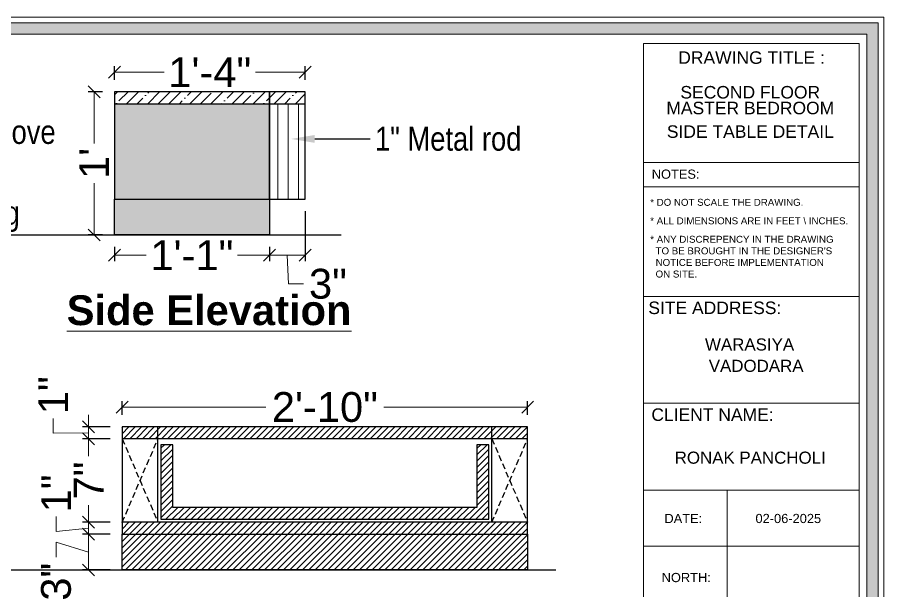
# Model space of a CAD drawing. Header units: millimetres. Extents: x 133760 to 136133, y -184957 to -182282.
# Drawn here: x 134444.1 to 134516.7, y -184524.3 to -184476.3 of the extents above; entities that cross this region are included whole.
import ezdxf
from ezdxf import colors
from ezdxf.entities.mleader import LeaderData, LeaderLine
from ezdxf.enums import TextEntityAlignment as Align
from ezdxf.math import Vec2, Vec3

# ---------------------------------------------------------------- set-up
doc = ezdxf.new("R2010")
doc.units = ezdxf.units.MM
doc.header["$MEASUREMENT"] = 0
doc.header["$PDMODE"] = 35
doc.linetypes.add('00 . GROUND FLOOR$0$DASHED', pattern=[0.75, 0.5, -0.25])
doc.linetypes.add('DASHEDX2', pattern=[1.5, 1, -0.5])
doc.layers.get('Defpoints').update_dxf_attribs({"color": 220})
for name, color, linetype, lineweight in [('DIM.', 250, 'Continuous', 13), ('Dimension', 10, 'DASHEDX2', 20), ('FURNITURE', 32, 'Continuous', 9), ('NAME PLATE', 7, 'Continuous', 25), ('Text', 7, 'Continuous', 15), ('text1', 1, 'Continuous', 15), ('wall', 7, 'Continuous', 30)]:
    doc.layers.add(name, color=color, linetype=linetype, lineweight=lineweight)
doc.styles.add('Arial', font='arial.ttf')
doc.styles.get("Standard").update_dxf_attribs({"font": 'arial.ttf', "height": 6})
doc.styles.add('style4', font='ARIALN.TTF')
doc.dimstyles.new('ISO-25', dxfattribs={"dimtxt": 2.5, "dimasz": 1, "dimexe": 0.5, "dimexo": 1, "dimtad": 0, "dimdec": 0, "dimlunit": 4, "dimtxsty": 'Arial', "dimblk": 'OBLIQUE', "dimcen": 2.5, "dimclrd": 1, "dimclre": 1, "dimclrt": 5, "dimadec": 0, "dimazin": 0, "dimtfac": 1, "dimtdec": 0, "dimtmove": 0, "dimatfit": 3, "dimfxl": 1, "dimtfillclr": 5, "dimlwd": -1, "dimarcsym": 0})
pattern_1 = [(45, (-284.0329, 286.89047), (-0.26516504294, 0.26516504294), [])]

# ---------------------------------------------------------------- blocks, each defined once
blk = doc.blocks.new('_Oblique')
at = {"layer": 'wall', "color": 0, "lineweight": -2}
blk.add_line((-0.5, -0.5), (0.5, 0.5), dxfattribs=at)
blk = doc.blocks.new('*D179')
at = {"layer": 'Defpoints', "color": 0, "transparency": 16777216}
for p in [(134452.226, -184494.516), (134465.226, -184494.516), (134465.226, -184496.212)]:
    blk.add_point(p, dxfattribs=at)
at = {"layer": 'FURNITURE', "color": 1, "lineweight": -2, "transparency": 16777216}
for p, q in [((134452.226, -184495.516), (134452.226, -184496.712)), ((134465.226, -184495.516), (134465.226, -184496.712))]:
    blk.add_line(p, q, dxfattribs=at)
at = {"layer": 'FURNITURE', "color": 1, "transparency": 16777216}
for p, q in [((134452.226, -184496.212), (134454.896, -184496.212)), ((134465.226, -184496.212), (134462.556, -184496.212))]:
    blk.add_line(p, q, dxfattribs=at)
at = {"layer": 'FURNITURE', "color": 1, "transparency": 16777216, "rotation": 180}
blk.add_blockref('_Oblique', (134452.226, -184496.212), dxfattribs=at)
at = {"layer": 'FURNITURE', "color": 1, "transparency": 16777216}
blk.add_blockref('_Oblique', (134465.226, -184496.212), dxfattribs=at)
at = {"layer": 'FURNITURE', "color": 5, "transparency": 16777216, "insert": (134458.726, -184496.212), "char_height": 2.5, "attachment_point": 5, "style": 'Arial'}
blk.add_mtext('1\'-1"', dxfattribs=at)
blk = doc.blocks.new('*D180')
at = {"layer": 'Defpoints', "color": 0, "transparency": 16777216}
for p in [(134468.226, -184491.516), (134465.226, -184494.516), (134468.226, -184496.212)]:
    blk.add_point(p, dxfattribs=at)
at = {"layer": 'FURNITURE', "color": 1, "lineweight": -2, "transparency": 16777216}
for p, q in [((134468.226, -184492.516), (134468.226, -184496.712)), ((134465.226, -184495.516), (134465.226, -184496.712))]:
    blk.add_line(p, q, dxfattribs=at)
at = {"layer": 'FURNITURE', "color": 1, "transparency": 16777216}
for p, q in [((134465.226, -184496.212), (134468.226, -184496.212)), ((134466.726, -184496.212), (134466.82, -184498.621)), ((134466.82, -184498.621), (134468.07, -184498.621))]:
    blk.add_line(p, q, dxfattribs=at)
at = {"layer": 'FURNITURE', "color": 1, "transparency": 16777216, "rotation": 180}
blk.add_blockref('_Oblique', (134465.226, -184496.212), dxfattribs=at)
at = {"layer": 'FURNITURE', "color": 1, "transparency": 16777216}
blk.add_blockref('_Oblique', (134468.226, -184496.212), dxfattribs=at)
at = {"layer": 'FURNITURE', "color": 5, "transparency": 16777216, "insert": (134470.131, -184498.621), "char_height": 2.5, "attachment_point": 5, "style": 'Arial'}
blk.add_mtext('3"', dxfattribs=at)
blk = doc.blocks.new('*D181')
at = {"layer": 'Defpoints', "color": 0, "transparency": 16777216}
for p in [(134468.226, -184480.868), (134452.226, -184482.516), (134468.226, -184482.516)]:
    blk.add_point(p, dxfattribs=at)
at = {"layer": 'FURNITURE', "color": 1, "lineweight": -2, "transparency": 16777216}
for p, q in [((134452.226, -184481.516), (134452.226, -184480.368)), ((134468.226, -184481.516), (134468.226, -184480.368))]:
    blk.add_line(p, q, dxfattribs=at)
at = {"layer": 'FURNITURE', "color": 1, "transparency": 16777216}
for p, q in [((134452.226, -184480.868), (134456.396, -184480.868)), ((134468.226, -184480.868), (134464.056, -184480.868))]:
    blk.add_line(p, q, dxfattribs=at)
at = {"layer": 'FURNITURE', "color": 1, "transparency": 16777216, "rotation": 180}
blk.add_blockref('_Oblique', (134452.226, -184480.868), dxfattribs=at)
at = {"layer": 'FURNITURE', "color": 1, "transparency": 16777216}
blk.add_blockref('_Oblique', (134468.226, -184480.868), dxfattribs=at)
at = {"layer": 'FURNITURE', "color": 5, "transparency": 16777216, "insert": (134460.226, -184480.868), "char_height": 2.5, "attachment_point": 5, "style": 'Arial'}
blk.add_mtext('1\'-4"', dxfattribs=at)
blk = doc.blocks.new('*D188')
at = {"layer": 'Defpoints', "color": 0, "transparency": 16777216}
for p in [(134486.872, -184508.956), (134452.878, -184510.604), (134486.872, -184510.604)]:
    blk.add_point(p, dxfattribs=at)
at = {"layer": 'FURNITURE', "color": 1, "lineweight": -2, "transparency": 16777216}
for p, q in [((134452.878, -184509.604), (134452.878, -184508.456)), ((134486.872, -184509.604), (134486.872, -184508.456))]:
    blk.add_line(p, q, dxfattribs=at)
at = {"layer": 'FURNITURE', "color": 1, "transparency": 16777216}
for p, q in [((134452.878, -184508.956), (134464.935, -184508.956)), ((134486.872, -184508.956), (134474.815, -184508.956))]:
    blk.add_line(p, q, dxfattribs=at)
at = {"layer": 'FURNITURE', "color": 1, "transparency": 16777216, "rotation": 180}
blk.add_blockref('_Oblique', (134452.878, -184508.956), dxfattribs=at)
at = {"layer": 'FURNITURE', "color": 1, "transparency": 16777216}
blk.add_blockref('_Oblique', (134486.872, -184508.956), dxfattribs=at)
at = {"layer": 'FURNITURE', "color": 5, "transparency": 16777216, "insert": (134469.875, -184508.956), "char_height": 2.5, "attachment_point": 5, "style": 'Arial'}
blk.add_mtext('2\'-10"', dxfattribs=at)
blk = doc.blocks.new('*D191')
at = {"layer": 'Defpoints', "color": 0, "transparency": 16777216}
for p in [(134452.226, -184482.516), (134450.526, -184494.514), (134452.226, -184494.514)]:
    blk.add_point(p, dxfattribs=at)
at = {"layer": 'FURNITURE', "color": 1, "lineweight": -2, "transparency": 16777216}
for p, q in [((134451.226, -184482.516), (134450.026, -184482.516)), ((134451.226, -184494.514), (134450.026, -184494.514))]:
    blk.add_line(p, q, dxfattribs=at)
at = {"layer": 'FURNITURE', "color": 1, "transparency": 16777216}
for p, q in [((134450.526, -184482.516), (134450.526, -184486.858)), ((134450.526, -184494.514), (134450.526, -184490.173))]:
    blk.add_line(p, q, dxfattribs=at)
for p, rotation in [((134450.526, -184482.516), 90), ((134450.526, -184494.514), 270)]:
    blk.add_blockref('_Oblique', p, dxfattribs=dict(at, rotation=rotation))
at = {"layer": 'FURNITURE', "color": 5, "transparency": 16777216, "insert": (134450.526, -184488.515), "char_height": 2.5, "attachment_point": 5, "rotation": 90, "style": 'Arial'}
blk.add_mtext("1'", dxfattribs=at)
blk = doc.blocks.new('*D229')
at = {"layer": 'Defpoints', "color": 0, "transparency": 16777216}
for p in [(134452.878, -184510.604), (134450.068, -184511.604), (134452.878, -184511.604)]:
    blk.add_point(p, dxfattribs=at)
at = {"layer": 'FURNITURE', "color": 1, "transparency": 16777216}
for p, q in [((134447.102, -184511.143), (134447.102, -184509.893)), ((134450.068, -184510.604), (134450.068, -184509.604)), ((134450.068, -184510.604), (134450.068, -184511.604)), ((134450.068, -184510.604), (134450.068, -184511.604)), ((134450.068, -184511.104), (134447.102, -184511.143)), ((134450.068, -184511.604), (134450.068, -184512.604))]:
    blk.add_line(p, q, dxfattribs=at)
at = {"layer": 'FURNITURE', "color": 1, "lineweight": -2, "transparency": 16777216}
for p, q in [((134451.878, -184510.604), (134449.568, -184510.604)), ((134451.878, -184511.604), (134449.568, -184511.604))]:
    blk.add_line(p, q, dxfattribs=at)
at = {"layer": 'FURNITURE', "color": 1, "transparency": 16777216}
for p, rotation in [((134450.068, -184510.604), 270), ((134450.068, -184511.604), 90)]:
    blk.add_blockref('_Oblique', p, dxfattribs=dict(at, rotation=rotation))
at = {"layer": 'FURNITURE', "color": 5, "transparency": 16777216, "insert": (134447.102, -184507.949), "char_height": 2.5, "attachment_point": 5, "rotation": 90, "style": 'Arial'}
blk.add_mtext('1"', dxfattribs=at)
blk = doc.blocks.new('*D230')
at = {"layer": 'Defpoints', "color": 0, "transparency": 16777216}
for p in [(134452.878, -184511.604), (134450.068, -184518.604), (134452.878, -184518.604)]:
    blk.add_point(p, dxfattribs=at)
at = {"layer": 'FURNITURE', "color": 1, "lineweight": -2, "transparency": 16777216}
for p, q in [((134451.878, -184511.604), (134449.568, -184511.604)), ((134451.878, -184518.604), (134449.568, -184518.604))]:
    blk.add_line(p, q, dxfattribs=at)
at = {"layer": 'FURNITURE', "color": 1, "transparency": 16777216}
for p, q in [((134450.068, -184511.604), (134450.068, -184513.052)), ((134450.068, -184518.604), (134450.068, -184517.155))]:
    blk.add_line(p, q, dxfattribs=at)
for p, rotation in [((134450.068, -184511.604), 90), ((134450.068, -184518.604), 270)]:
    blk.add_blockref('_Oblique', p, dxfattribs=dict(at, rotation=rotation))
at = {"layer": 'FURNITURE', "color": 5, "transparency": 16777216, "insert": (134450.068, -184515.104), "char_height": 2.5, "attachment_point": 5, "rotation": 90, "style": 'Arial'}
blk.add_mtext('7"', dxfattribs=at)
blk = doc.blocks.new('*D231')
at = {"layer": 'Defpoints', "color": 0, "transparency": 16777216}
for p in [(134452.878, -184518.604), (134450.068, -184519.604), (134452.878, -184519.604)]:
    blk.add_point(p, dxfattribs=at)
at = {"layer": 'FURNITURE', "color": 1, "transparency": 16777216}
for p, q in [((134450.068, -184518.604), (134450.068, -184517.604)), ((134447.344, -184519.38), (134447.344, -184518.13)), ((134450.068, -184518.604), (134450.068, -184519.604)), ((134450.068, -184518.604), (134450.068, -184519.604)), ((134450.068, -184519.104), (134447.344, -184519.38)), ((134450.068, -184519.604), (134450.068, -184520.604))]:
    blk.add_line(p, q, dxfattribs=at)
at = {"layer": 'FURNITURE', "color": 1, "lineweight": -2, "transparency": 16777216}
for p, q in [((134451.878, -184518.604), (134449.568, -184518.604)), ((134451.878, -184519.604), (134449.568, -184519.604))]:
    blk.add_line(p, q, dxfattribs=at)
at = {"layer": 'FURNITURE', "color": 1, "transparency": 16777216}
for p, rotation in [((134450.068, -184518.604), 270), ((134450.068, -184519.604), 90)]:
    blk.add_blockref('_Oblique', p, dxfattribs=dict(at, rotation=rotation))
at = {"layer": 'FURNITURE', "color": 5, "transparency": 16777216, "insert": (134447.344, -184516.186), "char_height": 2.5, "attachment_point": 5, "rotation": 90, "style": 'Arial'}
blk.add_mtext('1"', dxfattribs=at)
blk = doc.blocks.new('*D232')
at = {"layer": 'Defpoints', "color": 0, "transparency": 16777216}
for p in [(134452.878, -184519.604), (134450.068, -184522.604), (134452.878, -184522.604)]:
    blk.add_point(p, dxfattribs=at)
at = {"layer": 'FURNITURE', "color": 1, "lineweight": -2, "transparency": 16777216}
for p, q in [((134451.878, -184519.604), (134449.568, -184519.604)), ((134451.878, -184522.604), (134449.568, -184522.604))]:
    blk.add_line(p, q, dxfattribs=at)
at = {"layer": 'FURNITURE', "color": 1, "transparency": 16777216}
for p, q in [((134450.068, -184519.604), (134450.068, -184522.604)), ((134450.068, -184521.104), (134447.344, -184520.275)), ((134447.344, -184520.275), (134447.344, -184521.525))]:
    blk.add_line(p, q, dxfattribs=at)
for p, rotation in [((134450.068, -184519.604), 90), ((134450.068, -184522.604), 270)]:
    blk.add_blockref('_Oblique', p, dxfattribs=dict(at, rotation=rotation))
at = {"layer": 'FURNITURE', "color": 5, "transparency": 16777216, "insert": (134447.344, -184523.586), "char_height": 2.5, "attachment_point": 5, "rotation": 90, "style": 'Arial'}
blk.add_mtext('3"', dxfattribs=at)

msp = doc.modelspace()

# ---------------------------------------------------------------- hatches: boundary and pattern name
at = {"layer": 'Dimension', "true_color": 0xd39e00, "transparency": 33554687}
h = msp.add_hatch(color=42, dxfattribs=at)
h.paths.add_polyline_path([(134381.776, -184476.738), (134381.776, -184571.39), (134516.248, -184571.39), (134516.248, -184476.738)])
h.paths.add_polyline_path([(134382.719, -184477.682), (134515.304, -184477.682), (134515.304, -184570.446), (134382.719, -184570.446)], flags=16)
at = {"layer": 'FURNITURE', "lineweight": 0, "true_color": 0x636466, "transparency": 33554687}
h = msp.add_hatch(dxfattribs=at)
h.set_pattern_fill('ANSI35', color=251, scale=5)
h.set_pattern_definition([(45, (-1.9749, 0), (-0.8838834765, 0.8838834765), []), (45, (-1.091, 0), (-0.8838834765, 0.8838834765), [1.5625, -0.3125, 0, -0.3125])])
h.paths.add_polyline_path([(134465.226, -184482.516), (134452.226, -184482.516), (134452.226, -184483.516), (134465.226, -184483.516)])
h.paths.add_polyline_path([(134468.226, -184482.516), (134465.226, -184482.516), (134465.226, -184483.516), (134468.226, -184483.516)])
at = {"layer": 'FURNITURE', "lineweight": 0, "true_color": 0xbbab95, "transparency": 33554687}
h = msp.add_hatch(color=253, dxfattribs=at)
h.dxf.hatch_style = 1
h.paths.add_polyline_path([(134465.226, -184491.516), (134452.226, -184491.516), (134452.226, -184494.516), (134465.226, -184494.516)])
h.paths.add_polyline_path([(134465.226, -184483.516), (134452.226, -184483.516), (134452.226, -184491.516), (134465.226, -184491.516)])
at = {"layer": 'FURNITURE', "lineweight": 0, "true_color": 0x636466, "transparency": 33554687}
h = msp.add_hatch(dxfattribs=at)
h.set_pattern_fill('ANSI31', color=251, scale=7, angle=45)
h.set_pattern_definition([(90, (-342.6993, 289.978), (-0.875, 0), [])])
h.paths.add_polyline_path([(134465.226, -184491.516), (134468.226, -184491.516), (134468.226, -184483.516), (134465.226, -184483.516)])
at = {"layer": 'FURNITURE', "lineweight": 25, "transparency": 33554534}
h = msp.add_hatch(dxfattribs=at)
h.set_pattern_fill('ANSI31', color=256, scale=3)
h.set_pattern_definition([(45, (-2.9749, 0), (-0.26516504294, 0.26516504294), [])])
h.paths.add_polyline_path([(134455.878, -184510.604), (134452.878, -184510.604), (134452.878, -184511.604), (134455.878, -184511.604)])
h.paths.add_polyline_path([(134483.872, -184510.604), (134455.878, -184510.604), (134455.878, -184511.604), (134483.872, -184511.604)])
h.paths.add_polyline_path([(134486.872, -184510.604), (134483.872, -184510.604), (134483.872, -184511.604), (134486.872, -184511.604)])
h = msp.add_hatch(dxfattribs=at)
h.set_pattern_fill('ANSI31', color=256, scale=3)
h.set_pattern_definition([(45, (77533.6714, -229633.9508), (-0.265165043, 0.265165043), [])])
h.paths.add_polyline_path([(134483.622, -184512.104), (134482.622, -184512.104), (134482.622, -184517.354), (134457.128, -184517.354), (134457.128, -184512.104), (134456.128, -184512.104), (134456.128, -184518.354), (134483.622, -184518.354)])
h = msp.add_hatch(dxfattribs=at)
h.set_pattern_fill('ANSI31', color=256, scale=3)
h.set_pattern_definition(pattern_1)
h.paths.add_polyline_path([(134486.872, -184518.604), (134452.878, -184518.604), (134452.878, -184519.604), (134486.872, -184519.604)])
h = msp.add_hatch(dxfattribs=at)
h.set_pattern_fill('ANSI31', color=256, scale=3)
h.set_pattern_definition(pattern_1)
h.paths.add_polyline_path([(134486.872, -184519.604), (134452.878, -184519.604), (134452.878, -184522.604), (134486.872, -184522.604)])

# ---------------------------------------------------------------- linework, layer by layer
at = {"layer": 'Dimension', "color": 42, "linetype": 'Continuous', "true_color": 0xd39e00, "transparency": 33554687}
for p, q in [((134514.665, -184488.443), (134496.596, -184488.443)), ((134514.665, -184490.478), (134496.596, -184490.478)), ((134514.665, -184499.662), (134496.596, -184499.662)), ((134514.665, -184508.618), (134496.596, -184508.618)), ((134514.665, -184515.916), (134496.596, -184515.916)), ((134503.587, -184515.916), (134503.587, -184526.289)), ((134514.665, -184520.612), (134496.596, -184520.612))]:
    msp.add_line(p, q, dxfattribs=at)
for points in [[(134381.304, -184476.266), (134516.72, -184476.266), (134516.72, -184571.862), (134381.304, -184571.862)], [(134381.776, -184476.738), (134516.248, -184476.738), (134516.248, -184571.39), (134381.776, -184571.39)], [(134382.719, -184477.682), (134515.304, -184477.682), (134515.304, -184570.446), (134382.719, -184570.446)], [(134496.596, -184569.669), (134496.596, -184478.459), (134514.665, -184478.459), (134514.665, -184569.669)]]:
    msp.add_lwpolyline(points, close=True, dxfattribs=at)
at = {"layer": 'FURNITURE', "lineweight": 30}
for p, q in [((134452.226, -184483.516), (134468.226, -184483.516)), ((134486.872, -184510.604), (134452.878, -184510.604)), ((134452.878, -184510.604), (134452.878, -184519.604)), ((134455.878, -184518.604), (134455.878, -184510.604)), ((134483.872, -184518.604), (134483.872, -184510.604)), ((134486.872, -184519.604), (134486.872, -184510.604)), ((134486.872, -184511.604), (134452.878, -184511.604)), ((134486.872, -184518.604), (134452.878, -184518.604)), ((134452.878, -184519.604), (134486.872, -184519.604))]:
    msp.add_line(p, q, dxfattribs=at)
at = {"layer": 'FURNITURE', "linetype": '00 . GROUND FLOOR$0$DASHED', "lineweight": 25}
for p, q in [((134452.878, -184511.604), (134455.878, -184518.604)), ((134452.878, -184518.604), (134455.878, -184511.604)), ((134483.872, -184511.604), (134486.872, -184518.604)), ((134483.872, -184518.604), (134486.872, -184511.604))]:
    msp.add_line(p, q, dxfattribs=at)
at = {"layer": 'FURNITURE', "lineweight": 30}
for points in [[(134452.226, -184491.516), (134465.226, -184491.516), (134465.226, -184482.516), (134452.226, -184482.516)], [(134465.226, -184491.516), (134468.226, -184491.516), (134468.226, -184482.516), (134465.226, -184482.516)], [(134452.226, -184491.516), (134465.226, -184491.516), (134465.226, -184494.516), (134452.226, -184494.516)], [(134452.878, -184519.604), (134486.872, -184519.604), (134486.872, -184522.604), (134452.878, -184522.604)]]:
    msp.add_lwpolyline(points, close=True, dxfattribs=at)
at = {"layer": 'FURNITURE', "lineweight": 25}
msp.add_lwpolyline([(134456.128, -184518.354), (134483.622, -184518.354), (134483.622, -184512.104), (134482.622, -184512.104), (134482.622, -184517.354), (134457.128, -184517.354), (134457.128, -184512.104), (134456.128, -184512.104)], close=True, dxfattribs=at)
at = {"layer": 'wall'}
for p, q in [((134408.91, -184494.516), (134471.227, -184494.514)), ((134386.91, -184522.606), (134489.227, -184522.603))]:
    msp.add_line(p, q, dxfattribs=at)

# ---------------------------------------------------------------- texts
at = {"layer": 'DIM.', "color": 1, "insert": (134423.863, -184499.573), "char_height": 2.5, "attachment_point": 1}
msp.add_mtext_dynamic_manual_height_columns('\\pxqc;{\\fArial|b1|i0|c0|p34;\\LSide Elevation}', width=72.60416, gutter_width=1, heights=[0], dxfattribs=at)
at = {"layer": 'NAME PLATE', "transparency": 33554687, "style": 'Arial'}
for s, height, p in [('DRAWING TITLE : ', 1.04827, (134505.845, -184480.165)), ('SECOND FLOOR', 1.04827, (134505.536, -184483.072)), ('MASTER BEDROOM', 1.04827, (134505.536, -184484.394)), ('SIDE TABLE DETAIL', 1.04827, (134505.54, -184486.371)), ('NOTES:', 0.7702, (134499.277, -184489.801)), ('SITE ADDRESS:', 1.04827, (134502.564, -184501.147)), (' WARASIYA  ', 1.01334, (134505.675, -184504.201, -0.048)), ('VADODARA', 1.0133, (134506.03, -184505.993, -0.048)), ('CLIENT NAME:', 1.04827, (134502.372, -184510.103)), ('RONAK PANCHOLI    ', 1.01334, (134506.319, -184513.693, -0.048)), ('DATE:', 0.7702, (134499.923, -184518.67)), ('02-06-2025', 0.7702, (134508.725, -184518.67)), ('NORTH:', 0.7702, (134500.168, -184523.621))]:
    msp.add_text(s, height=height, dxfattribs=at).set_placement(p, align=Align.CENTER)
at = {"layer": 'NAME PLATE', "transparency": 33554687, "char_height": 0.58254, "width": 22.50654, "attachment_point": 1, "style": 'Arial'}
for s, insert in [('* DO NOT SCALE THE DRAWING.', (134497.148, -184491.486)), ('* ALL DIMENSIONS ARE IN FEET \\\\ INCHES.', (134497.148, -184493.036)), ("* ANY DISCREPENCY IN THE DRAWING \\P  TO BE BROUGHT IN THE DESIGNER'S\\P  NOTICE BEFORE IMPLEMENTATION \\P  ON SITE.", (134497.148, -184494.585))]:
    msp.add_mtext(s, dxfattribs=dict(at, insert=insert))

# ---------------------------------------------------------------- dimensions: what is measured, and where the dimension line sits
at = {"layer": 'FURNITURE'}
for base, p1, p2, picture, middle in [((134468.226, -184480.868), (134452.226, -184482.516), (134468.226, -184482.516), '*D181', (134460.226, -184480.868)), ((134465.226, -184496.212), (134452.226, -184494.516), (134465.226, -184494.516), '*D179', (134458.726, -184496.212)), ((134486.872, -184508.956), (134452.878, -184510.604), (134486.872, -184510.604), '*D188', (134469.875, -184508.956))]:
    dim = msp.add_linear_dim(base=base, p1=p1, p2=p2, dimstyle='ISO-25', dxfattribs=at)
    dim.commit()
    dim.dimension.update_dxf_attribs({"geometry": picture, "text_midpoint": middle})
dim = msp.add_linear_dim(base=(134450.526, -184494.514), p1=(134452.226, -184482.516), p2=(134452.226, -184494.514), angle=90, dimstyle='ISO-25', dxfattribs=at)
dim.commit()
dim.dimension.update_dxf_attribs({"geometry": '*D191', "text_midpoint": (134450.526, -184488.515)})
dim = msp.add_linear_dim(base=(134468.226, -184496.212), p1=(134465.226, -184494.516), p2=(134468.226, -184491.516), dimstyle='ISO-25', override={"dimtmove": 1}, dxfattribs=at)
dim.commit()
dim.dimension.update_dxf_attribs({"geometry": '*D180', "text_midpoint": (134468.695, -184498.621), "dimtype": 160})
for base, p1, p2, picture, middle in [((134450.068, -184511.604), (134452.878, -184510.604), (134452.878, -184511.604), '*D229', (134447.102, -184509.268)), ((134450.068, -184519.604), (134452.878, -184518.604), (134452.878, -184519.604), '*D231', (134447.344, -184517.505)), ((134450.068, -184522.604), (134452.878, -184519.604), (134452.878, -184522.604), '*D232', (134447.344, -184522.15))]:
    dim = msp.add_linear_dim(base=base, p1=p1, p2=p2, angle=90, dimstyle='ISO-25', override={"dimtmove": 1}, dxfattribs=at)
    dim.commit()
    dim.dimension.update_dxf_attribs({"geometry": picture, "text_midpoint": middle, "dimtype": 160})
dim = msp.add_linear_dim(base=(134450.068, -184518.604), p1=(134452.878, -184511.604), p2=(134452.878, -184518.604), angle=90, dimstyle='ISO-25', override={"dimtmove": 1}, dxfattribs=at)
dim.commit()
dim.dimension.update_dxf_attribs({"geometry": '*D230', "text_midpoint": (134450.068, -184515.104)})

# ---------------------------------------------------------------- leaders
at = {"layer": 'Text', "color": 1, "lineweight": 0, "ltscale": 20}
ml = msp.add_multileader_mtext('Standard', dxfattribs=at)
ml.set_content('1" Metal rod', color=1, style='style4')
ml.set_leader_properties()
ml.build(insert=Vec2(0, 0))
ml.multileader.update_dxf_attribs({"dogleg_length": 2.025, "arrow_head_size": 2})
ctx = ml.context
ctx.base_point, ctx.char_height, ctx.arrow_head_size, ctx.landing_gap_size, ctx.plane_origin = Vec3(134473.674, -184486.462), 2, 2, 0.4, Vec3(134410.523, -184486.462)
notes = []
notes.append((ctx, [(0, (1, 1, 0), (134471.649, -184486.462), (1, 0), 2.025, [(0, [(134467.029, -184486.462)], 0, [])])]))
ctx.mtext.insert = Vec3(134474.074, -184485.446)
at = {"layer": 'text1', "lineweight": 25, "ltscale": 20}
ml = msp.add_multileader_mtext('Standard', dxfattribs=at)
ml.set_content('Dipping \\Pfinger groove', color=1, style='style4')
ml.set_leader_properties()
ml.build(insert=Vec2(0, 0))
ml.multileader.update_dxf_attribs({"dogleg_length": 5.945, "arrow_head_size": 2})
ctx = ml.context
ctx.base_point, ctx.char_height, ctx.arrow_head_size, ctx.landing_gap_size, ctx.plane_origin = Vec3(134433.53, -184482.839), 2, 2, 0.4, Vec3(134422.011, -184489.545)
notes.append((ctx, [(0, (1, 1, 0), (134432.447, -184482.839), (1, 0), 1.082, [(0, [(134428.273, -184482.789)], 0, [])])]))
ctx.mtext.insert, ctx.mtext.width = Vec3(134433.93, -184481.545), 31.07306
ml = msp.add_multileader_mtext('Standard', dxfattribs=at)
ml.set_content('3" Skirting', color=1, style='style4')
ml.set_leader_properties()
ml.build(insert=Vec2(0, 0))
ml.multileader.update_dxf_attribs({"dogleg_length": 5.945, "arrow_head_size": 2})
ctx = ml.context
ctx.base_point, ctx.char_height, ctx.arrow_head_size, ctx.landing_gap_size, ctx.plane_origin = Vec3(134433.53, -184492.952), 2, 2, 0.4, Vec3(134419.956, -184499.658)
notes.append((ctx, [(0, (1, 1, 0), (134430.392, -184492.952), (1, 0), 3.137, [(0, [(134424.719, -184492.902)], 0, [])])]))
ctx.mtext.insert, ctx.mtext.width = Vec3(134433.93, -184491.658), 31.07306
for ctx, leaders in notes:
    for number, flags, end, landing, length, lines in leaders:
        leader = LeaderData()
        leader.index, (leader.has_last_leader_line, leader.has_dogleg_vector, leader.attachment_direction) = number, flags
        leader.last_leader_point, leader.dogleg_vector, leader.dogleg_length = Vec3(end), Vec3(landing), length
        for number, points, colour, breaks in lines:
            line = LeaderLine()
            line.index, line.vertices, line.color, line.breaks = number, Vec3.list(points), colors.encode_raw_color(colour), breaks
            leader.lines.append(line)
        ctx.leaders.append(leader)

doc.saveas('drawing.dxf')
